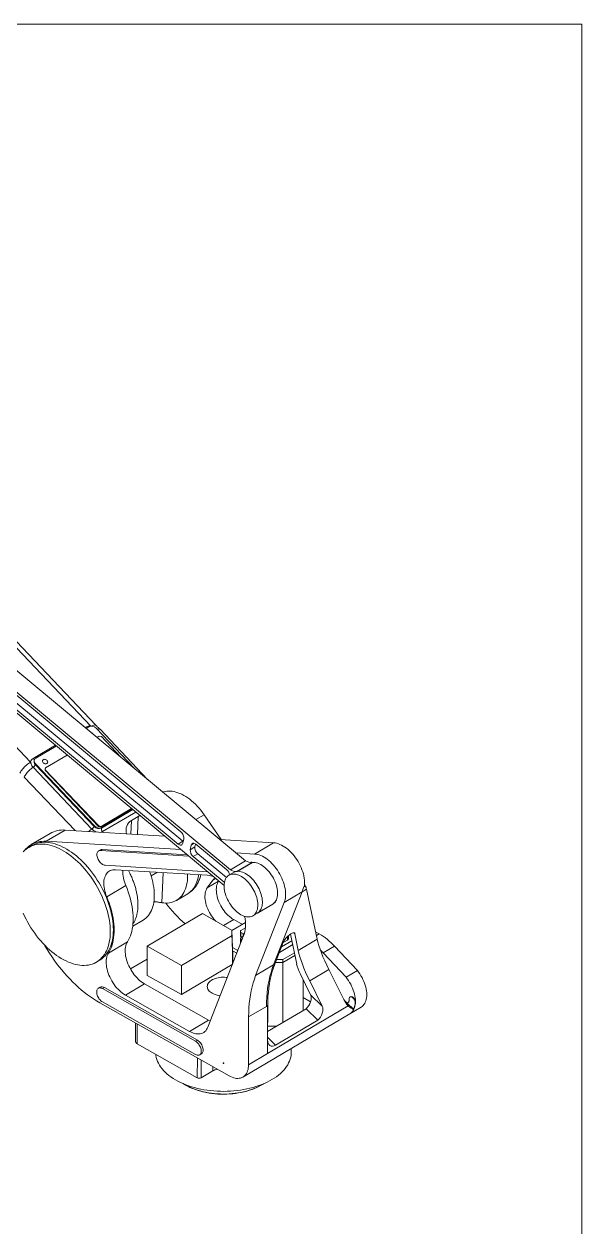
# Model space of a CAD drawing. Header units: millimetres. Extents: x 419 to 13500, y 498 to 10404.
# Drawn here: x 12470 to 13500, y 8183 to 10404 of the extents above; entities that cross this region are included whole.
import ezdxf

# ---------------------------------------------------------------- set-up
doc = ezdxf.new("R2010")
doc.units = ezdxf.units.MM
doc.header["$LTSCALE"] = 50
doc.header["$PDSIZE"] = -1

msp = doc.modelspace()

# ---------------------------------------------------------------- linework, layer by layer
at = {"color": 8, "linetype": 'Continuous', "lineweight": 0}
for p in [(419, 10403.9), (13500, 497.9)]:
    msp.add_line(p, (13500, 10403.9), dxfattribs=at)
at = {"color": 8, "linetype": 'Continuous', "lineweight": 15}
for p, q in [((12593.6, 9107.7), (11976, 9757.3)), ((12583.1, 9105.1), (12584.5, 9105.9)), ((12486.7, 9048.1), (12527.9, 9072.5)), ((12564.2, 8914.8), (12470.2, 9013.7)), ((12613.2, 8919.6), (12670.9, 8953.7)), ((12676.3, 8949.2), (12615.1, 8913)), ((12667.3, 8908.5), (12668.6, 8933.7)), ((12679.5, 8907.8), (12681.1, 8941.1)), ((12802.5, 8944.2), (12787.4, 8935.3)), ((12784.1, 8891.4), (12778.9, 8888.3)), ((12823.8, 8826.5), (12818.7, 8823.6)), ((12840.1, 8820.1), (12839.3, 8819.7)), ((12857.2, 8750.7), (12838.6, 8739.7)), ((12870.9, 8714.4), (12870.9, 8709.4)), ((12874.6, 8724.8), (12874.6, 8719.9)), ((12956.2, 8719.1), (12956.2, 8712.7)), ((12958.1, 8721), (12958.2, 8715.6)), ((12968.5, 8726.2), (12970, 8724.6)), ((13015.1, 8724.3), (13009.8, 8721.2)), ((12679.1, 8521.2), (12679.2, 8558)), ((12919.8, 8533.4), (12934.6, 8518.9)), ((12790, 8458.5), (12790.1, 8495.3)), ((12797.1, 8458.5), (12797.1, 8491.3)), ((12818.4, 8471.1), (12818.4, 8479.3))]:
    msp.add_line(p, q, dxfattribs=at)
at = {"color": 7, "linetype": 'Continuous', "lineweight": 15}
for p, q in [((12602.7, 9109.4), (11984.9, 9759.3)), ((12879.1, 8859.2), (12040.4, 9555.7)), ((12851, 8842.6), (12012.4, 9539.2)), ((12010.5, 9502.2), (12839.3, 8813.8)), ((12759.7, 8912.6), (12097.7, 9462.4)), ((12092.5, 9439.9), (12754.5, 8890.1)), ((12101, 9445), (12763, 8895.2)), ((12205.4, 9332.5), (12482.2, 9041.4)), ((12589.8, 9106.6), (12584.8, 9103.6)), ((12674, 9029.5), (12603.4, 9103.8)), ((12608.7, 9089.3), (12604.9, 9087)), ((12612.8, 9088.4), (12608.7, 9089.3)), ((12698.3, 9009.4), (12610.4, 9101.9)), ((12649, 9050.3), (12612.8, 9088.4)), ((12529.6, 9071), (12492, 9048.8)), ((12489.6, 9046.2), (12489, 9045)), ((12549.7, 9054.4), (12509.5, 9030.6)), ((12486.8, 9031.9), (12595.4, 8917.7)), ((12491.6, 9037.7), (12491.1, 9036.5)), ((12491.1, 9036.5), (12599.6, 8922.4)), ((12491.6, 9037.7), (12600.2, 8923.6)), ((12509.1, 9029.7), (12509, 9026.4)), ((12509.4, 9027.3), (12509, 9026.4)), ((12509, 9026.4), (12607.7, 8922.6)), ((12509.5, 9030.6), (12509.1, 9029.7)), ((12509.5, 9030.6), (12509.4, 9027.3)), ((12509.4, 9027.3), (12608.1, 8923.5)), ((12611.7, 8921.7), (12668.8, 8955.5)), ((12612.2, 8922.6), (12668.3, 8955.8)), ((12613.7, 8920.8), (12670.3, 8954.2)), ((12681.1, 8941.1), (12668.6, 8933.7)), ((12802.5, 8944.2), (12834.1, 8898.4)), ((12518.4, 8909.7), (12483.3, 8889)), ((12546, 8915.9), (12510.9, 8895.1)), ((12729.9, 8904.7), (12546, 8915.9)), ((12600.2, 8923.6), (12599.6, 8922.4)), ((12608.1, 8923.5), (12607.7, 8922.6)), ((12607.7, 8922.6), (12611.7, 8921.7)), ((12608.1, 8923.5), (12612.2, 8922.6)), ((12612.2, 8922.6), (12611.7, 8921.7)), ((12613.7, 8920.8), (12613.2, 8919.6)), ((12484.3, 8887.2), (12478.7, 8883.9)), ((12759.7, 8880), (12510.9, 8895.1)), ((12763, 8895.2), (12754.5, 8890.1)), ((12763, 8891.4), (12765, 8899.9)), ((12763, 8895.2), (12763.8, 8894.6)), ((12778.9, 8888.3), (12777, 8879.7)), ((12785.5, 8884.7), (12777, 8879.7)), ((12786.7, 8890), (12785.5, 8884.7)), ((12844.5, 8842.2), (12787.3, 8889.6)), ((12930.9, 8892.5), (12831.8, 8898.5)), ((12930.9, 8892.5), (12895.8, 8871.7)), ((12611, 8879.5), (12607.7, 8877.5)), ((12611, 8878.2), (12614.4, 8880.2)), ((12774.3, 8867.8), (12611, 8878.2)), ((12771.4, 8870.2), (12614.4, 8880.2)), ((12790.8, 8872.1), (12782.3, 8867.1)), ((12782.3, 8867.1), (12839.3, 8819.7)), ((12790.8, 8872.1), (12843.6, 8828.2)), ((12895.8, 8871.7), (12861.6, 8873.8)), ((12619.6, 8850.9), (12809.1, 8838.9)), ((12808.8, 8832.4), (12638.7, 8842.7)), ((12851, 8842.6), (12879.1, 8859.2)), ((12891.1, 8856.2), (12863.1, 8839.7)), ((12863.7, 8839.7), (12891.8, 8856.3)), ((12890.1, 8857.3), (12888.3, 8856.2)), ((12704.7, 8831.1), (12716.3, 8838)), ((12724.2, 8781.8), (12726.9, 8837.3)), ((12808.4, 8809.1), (12818.7, 8823.6)), ((12829.3, 8821.5), (12808.4, 8809.1)), ((12829.3, 8821.5), (12829.6, 8821.9)), ((12839.3, 8819.7), (12839.9, 8819.2)), ((12856.8, 8837.6), (12848.3, 8832.6)), ((12657.9, 8813.5), (12622.8, 8792.7)), ((12751.4, 8786.1), (12772.3, 8798.4)), ((12930.7, 8666.8), (12983.5, 8801.8)), ((12983.5, 8801.8), (12950.5, 8782.3)), ((12991.6, 8806.6), (12983.5, 8801.8)), ((12987.8, 8811.6), (12985.7, 8810.3)), ((12989.1, 8813.9), (12988, 8813.2)), ((12991.6, 8806.6), (13011.2, 8714.4)), ((12897.7, 8647.3), (12950.5, 8782.3)), ((12901.1, 8762.7), (12929.2, 8779.3)), ((12929.3, 8779.4), (12934.4, 8782.4)), ((12799.6, 8761.7), (12697.7, 8701.5)), ((12854.6, 8730.7), (12799.6, 8761.7)), ((12873.1, 8741.6), (12857.2, 8750.7)), ((12892.6, 8757.7), (12901.1, 8762.7)), ((12670.7, 8738.4), (12689.9, 8749.7)), ((12878.9, 8745.1), (12854, 8730.4)), ((12854, 8730.4), (12854.7, 8698.9)), ((12854, 8730.4), (12854, 8724.4)), ((12869.4, 8728.7), (12869.4, 8720.8)), ((12878.9, 8735.2), (12870.6, 8730.3)), ((13008.3, 8728.1), (13015.1, 8724.3)), ((12661, 8709.7), (12625.9, 8688.9)), ((12760.6, 8665.9), (12854.1, 8721.2)), ((12809.4, 8552.1), (12876, 8722.5)), ((12854, 8724.4), (12854.7, 8692.9)), ((12869.7, 8716), (12869.7, 8708.1)), ((12870.6, 8727), (12874.6, 8724.8)), ((12870.6, 8727), (12870.6, 8719.1)), ((12870.6, 8719.1), (12872, 8718.4)), ((12874.7, 8719.9), (12870.8, 8717.6)), ((12870.9, 8714.4), (12872.5, 8713.5)), ((12875.1, 8720.2), (12874.7, 8719.9)), ((12949.3, 8710), (12932.9, 8668.1)), ((12945.4, 8700.1), (12964.6, 8711.5)), ((12948.6, 8708.2), (12956.2, 8712.7)), ((12958.2, 8715.6), (12958.2, 8721.1)), ((12962.1, 8724), (12973.4, 8668.4)), ((12976.3, 8693.8), (12970, 8724.6)), ((13011.2, 8714.4), (12976.3, 8693.8)), ((12507.3, 8704.5), (12508.6, 8702.3)), ((12697.7, 8701.5), (12697.6, 8647.6)), ((12697.7, 8701.5), (12760.6, 8665.9)), ((12854.7, 8698.9), (12864.6, 8693.3)), ((12854.7, 8698.9), (12854.7, 8692.9)), ((12854.7, 8692.9), (12862.7, 8688.4)), ((12854.7, 8692.9), (12854.7, 8668)), ((12855.4, 8692.5), (12855.4, 8669.8)), ((12941.4, 8689.8), (12966.1, 8704.4)), ((12948.1, 8677.2), (12969.1, 8689.5)), ((12948.1, 8671.2), (12970.2, 8684.2)), ((13043.5, 8701.5), (13022.5, 8689.1)), ((13022.5, 8689.1), (13064.5, 8644.3)), ((13043.5, 8701.5), (13085.4, 8656.7)), ((12603.9, 8672.1), (12609.6, 8675.5)), ((12697.7, 8677.8), (12666.6, 8659.4)), ((12760.5, 8612.1), (12854.6, 8667.7)), ((12760.6, 8665.9), (12760.5, 8612.1)), ((12930.7, 8666.8), (12897.7, 8647.3)), ((12932.9, 8668.1), (12930.7, 8666.8)), ((12934.1, 8671.1), (12948.1, 8671.2)), ((12936.4, 8677.1), (12948.1, 8677.2)), ((12947.8, 8671.2), (12947.7, 8560.4)), ((12948.1, 8677.2), (12948.1, 8671.2)), ((12697.6, 8647.6), (12760.5, 8612.1)), ((12980.4, 8649.7), (12999.2, 8611.9)), ((12985.3, 8639.8), (12985.3, 8582.6)), ((13032.8, 8658.5), (12997.5, 8637.6)), ((13032.8, 8658.5), (13060.5, 8603.3)), ((13085.4, 8656.7), (13064.5, 8644.3)), ((12610.7, 8625.7), (12607.3, 8623.7)), ((12615, 8623.1), (12618.4, 8625.1)), ((12786.7, 8526), (12615, 8623.1)), ((12790.1, 8528), (12618.4, 8625.1)), ((12692.6, 8631.9), (12657.4, 8611.1)), ((12810.8, 8565), (12692.6, 8631.9)), ((13020.6, 8590.8), (12997.5, 8637.6)), ((12609.8, 8597.2), (12848.7, 8462.2)), ((12614.9, 8598.6), (12786.7, 8501.5)), ((12657.4, 8611.1), (12775.7, 8544.3)), ((12999.1, 8598.9), (12985.3, 8606.7)), ((12999.2, 8611.9), (13020.6, 8590.8)), ((13066.7, 8596.6), (13061.1, 8602.1)), ((13066.7, 8596.6), (13078.5, 8585)), ((13072.5, 8608), (13071.7, 8607.6)), ((13081.9, 8599.4), (13081.1, 8599)), ((12874.2, 8459.9), (13071.5, 8576.6)), ((12917.7, 8590.4), (12884.7, 8570.9)), ((12919.8, 8591.7), (12917.7, 8590.4)), ((12919.7, 8503.5), (12919.8, 8591.7)), ((13068.5, 8591.5), (12919.7, 8503.5)), ((12919.9, 8591.7), (12919.8, 8591.7)), ((12919.9, 8591.7), (12919.8, 8528.5)), ((12991.1, 8586), (12919.8, 8543.9)), ((12991.1, 8586), (13012.5, 8565)), ((13071.5, 8576.6), (13092.5, 8589)), ((12676.1, 8559.7), (12676.1, 8525.3)), ((12810.8, 8565), (12775.7, 8544.3)), ((12884.6, 8482.7), (12884.7, 8570.9)), ((12919.8, 8553.6), (12936.4, 8553.7)), ((12934.6, 8518.9), (13012.5, 8565)), ((12786.7, 8526), (12790.1, 8528)), ((12790, 8458.5), (12679.1, 8521.2)), ((12963.4, 8505.8), (12963.4, 8512.7)), ((12794.3, 8500.8), (12797.7, 8502.8)), ((12919.7, 8503.5), (12884.6, 8482.7)), ((12818.4, 8471.1), (12797.1, 8458.5)), ((12767.5, 8445.5), (12768.2, 8445.1)), ((12908, 8444.9), (12908.7, 8445.3))]:
    msp.add_line(p, q, dxfattribs=at)
at = {"color": 8, "linetype": 'Continuous', "lineweight": 15, "flags": 128}
for points in [[(12594.4, 9107.8), (12595.6, 9108.4), (12597.3, 9109.2), (12598.8, 9109.7), (12600.1, 9110), (12601.2, 9110), (12602.1, 9109.8), (12602.7, 9109.4)], [(12610.4, 9101.9), (12610, 9102.2), (12609.2, 9102.4), (12608.2, 9102.5), (12607.1, 9102.3), (12605.7, 9102), (12605.3, 9101.8)], [(12772.3, 8798.4), (12773.1, 8798.9), (12775.7, 8800.8), (12778.2, 8802.9), (12780.5, 8805.2), (12782.7, 8807.8), (12784.6, 8810.7), (12786.3, 8813.7), (12787.9, 8817), (12789.2, 8820.4), (12790.4, 8824.1), (12791.3, 8827.9), (12792, 8832), (12792.2, 8833.4)]]:
    msp.add_lwpolyline(points, dxfattribs=at)
at = {"color": 7, "linetype": 'Continuous', "lineweight": 15, "flags": 128}
for points in [[(12596.7, 9093.8), (12596, 9094.5), (12595, 9095.2)], [(12462.5, 9021.2), (12463.4, 9022.9), (12464.5, 9024.6), (12465.8, 9026.4), (12467.2, 9028.3), (12468.9, 9030.2), (12470.6, 9032.1), (12472.5, 9033.9), (12474.4, 9035.7), (12476.4, 9037.3), (12478.4, 9038.9), (12480.3, 9040.2), (12482.2, 9041.4)], [(12492, 9048.8), (12490.9, 9048), (12490, 9047), (12489.4, 9045.8), (12489.1, 9044.5), (12489, 9043.2), (12489.3, 9041.7), (12489.8, 9040.4), (12490.6, 9039), (12491.6, 9037.7)], [(12505.5, 9040.3), (12506.4, 9039.4), (12507.5, 9038.8), (12508.7, 9038.4), (12510, 9038.3), (12511.1, 9038.4), (12512.2, 9038.7), (12513, 9039.3), (12513.6, 9040.1), (12513.9, 9041), (12513.9, 9042), (12513.6, 9043), (12513, 9044), (12512.2, 9044.9), (12511.1, 9045.6), (12510, 9046.1), (12508.7, 9046.4), (12507.5, 9046.5), (12506.4, 9046.2), (12505.5, 9045.8), (12504.8, 9045.1), (12504.3, 9044.2), (12504.2, 9043.2), (12504.3, 9042.2), (12504.8, 9041.2), (12505.5, 9040.3)], [(12470.2, 9013.7), (12471, 9015.2), (12472, 9016.9), (12473.2, 9018.6), (12474.5, 9020.4), (12476, 9022.1), (12477.7, 9023.9), (12479.4, 9025.7), (12481.2, 9027.4), (12483.1, 9029), (12485, 9030.5), (12486.8, 9031.9)], [(12726.6, 8985.8), (12727.6, 8986.2), (12730.6, 8987), (12733.6, 8987.6), (12736.8, 8987.8), (12740.1, 8987.8), (12743.5, 8987.5), (12747, 8986.9), (12750.5, 8986.1), (12754.1, 8984.9), (12757.7, 8983.5), (12761.3, 8981.9), (12765, 8979.9), (12768.7, 8977.8), (12772.3, 8975.3), (12775.9, 8972.7), (12779.5, 8969.8), (12783.1, 8966.7), (12786.5, 8963.4), (12789.9, 8959.9), (12793.2, 8956.2), (12796.4, 8952.4), (12799.5, 8948.4), (12802.5, 8944.2)], [(12765, 8899.9), (12765.2, 8901.3), (12765.1, 8903), (12764.7, 8904.7), (12764.1, 8906.5), (12763.3, 8908.3), (12762.2, 8909.9), (12761, 8911.4), (12759.7, 8912.6)], [(12629.3, 8728.3), (12629.2, 8733.3), (12628.9, 8738.5), (12628.3, 8743.8), (12627.6, 8749.1), (12626.6, 8754.6), (12625.4, 8760), (12624, 8765.6), (12622.4, 8771.1), (12620.6, 8776.7), (12618.6, 8782.3), (12616.4, 8787.9), (12614.1, 8793.4), (12611.5, 8798.9), (12608.8, 8804.4), (12605.9, 8809.8), (12602.8, 8815.1), (12599.6, 8820.3), (12596.3, 8825.5), (12592.8, 8830.5), (12589.1, 8835.3), (12585.4, 8840), (12581.5, 8844.6), (12577.6, 8849), (12573.6, 8853.3), (12569.4, 8857.3), (12565.2, 8861.1), (12561, 8864.8), (12556.7, 8868.2), (12552.4, 8871.4), (12548, 8874.4), (12543.6, 8877.1), (12539.2, 8879.6), (12534.8, 8881.8), (12530.5, 8883.8), (12526.1, 8885.5), (12521.8, 8886.9), (12517.6, 8888.1), (12513.4, 8889), (12509.2, 8889.6), (12505.2, 8890), (12501.2, 8890), (12497.4, 8889.8), (12493.6, 8889.3), (12490, 8888.5), (12486.5, 8887.5), (12483.1, 8886.2), (12479.9, 8884.6), (12476.8, 8882.7), (12473.9, 8880.6), (12471.2, 8878.3), (12468.6, 8875.7)], [(12510.9, 8895.1), (12506.9, 8895.2), (12502.9, 8895), (12499.1, 8894.6), (12495.4, 8893.8), (12491.8, 8892.8), (12488.4, 8891.5), (12485.1, 8890), (12482, 8888.1), (12479, 8886), (12476.2, 8883.7), (12473.6, 8881.1), (12471.1, 8878.2), (12471, 8878.1)], [(12635, 8731.6), (12634.9, 8736.7), (12634.5, 8741.9), (12634, 8747.1), (12633.2, 8752.5), (12632.3, 8757.9), (12631.1, 8763.4), (12629.7, 8768.9), (12628.1, 8774.5), (12626.3, 8780.1), (12624.3, 8785.7), (12622.1, 8791.2), (12619.8, 8796.8), (12617.2, 8802.3), (12614.5, 8807.8), (12611.6, 8813.2), (12608.5, 8818.5), (12605.3, 8823.7), (12601.9, 8828.8), (12598.4, 8833.8), (12594.8, 8838.7), (12591.1, 8843.4), (12587.2, 8848), (12583.3, 8852.4), (12579.2, 8856.6), (12575.1, 8860.7), (12570.9, 8864.5), (12566.7, 8868.1), (12562.4, 8871.6), (12558, 8874.8), (12553.7, 8877.7), (12549.3, 8880.5), (12544.9, 8882.9), (12540.5, 8885.2), (12536.1, 8887.1), (12531.8, 8888.8), (12527.5, 8890.3), (12523.2, 8891.5), (12519, 8892.3), (12514.9, 8893), (12510.9, 8893.3), (12506.9, 8893.4), (12503.1, 8893.2), (12499.3, 8892.7), (12495.7, 8891.9), (12492.2, 8890.9), (12488.8, 8889.5), (12485.6, 8888), (12484.3, 8887.2)], [(12754.5, 8890.1), (12755.9, 8889.2), (12757.3, 8888.5), (12758.6, 8888.2), (12759.9, 8888.2), (12761, 8888.5), (12761.9, 8889.2), (12762.6, 8890.2), (12763, 8891.4)], [(12787.3, 8889.6), (12785.9, 8890.5), (12784.6, 8891.2), (12783.2, 8891.5), (12782, 8891.5), (12780.9, 8891.2), (12780, 8890.5), (12779.4, 8889.5), (12778.9, 8888.3)], [(12988, 8813.2), (12988.1, 8816.5), (12988.1, 8820), (12987.8, 8823.6), (12987.3, 8827.3), (12986.6, 8831.1), (12985.7, 8834.9), (12984.6, 8838.8), (12983.2, 8842.6), (12981.7, 8846.5), (12979.9, 8850.3), (12978, 8854.1), (12975.9, 8857.8), (12973.7, 8861.3), (12971.3, 8864.8), (12968.8, 8868.2), (12966.1, 8871.4), (12963.4, 8874.4), (12960.6, 8877.2), (12957.6, 8879.9), (12954.7, 8882.3), (12951.7, 8884.5), (12948.7, 8886.4), (12945.6, 8888.1), (12942.6, 8889.5), (12939.6, 8890.7), (12936.6, 8891.6), (12933.7, 8892.2), (12930.9, 8892.5)], [(12611, 8878.2), (12609.6, 8878.2), (12608.4, 8877.8), (12607.3, 8877.2), (12606.4, 8876.4), (12605.6, 8875.3), (12605.1, 8874), (12604.7, 8872.5), (12604.6, 8870.8), (12604.7, 8869), (12605, 8867.1), (12605.5, 8865.2), (12606.2, 8863.3), (12607.1, 8861.3), (12608.2, 8859.5), (12609.4, 8857.7), (12610.7, 8856.1), (12612.1, 8854.7), (12613.6, 8853.4), (12615.1, 8852.4), (12616.7, 8851.7), (12618.2, 8851.2), (12619.6, 8850.9)], [(12950.5, 8782.3), (12951.5, 8785), (12952.2, 8787.9), (12952.7, 8790.9), (12953, 8794.2), (12953, 8797.5), (12952.9, 8801), (12952.5, 8804.6), (12951.9, 8808.2), (12951.1, 8812), (12950.1, 8815.7), (12948.9, 8819.5), (12947.5, 8823.3), (12945.9, 8827.1), (12944.2, 8830.8), (12942.2, 8834.5), (12940.1, 8838.1), (12937.9, 8841.6), (12935.5, 8845), (12933, 8848.2), (12930.4, 8851.3), (12927.7, 8854.2), (12924.9, 8857), (12922, 8859.5), (12919.1, 8861.9), (12916.2, 8864), (12913.2, 8865.8), (12910.2, 8867.5), (12907.2, 8868.9), (12904.3, 8870), (12901.4, 8870.8), (12898.6, 8871.4), (12895.8, 8871.7)], [(12638.7, 8842.7), (12636.2, 8842.7), (12633.8, 8842.5), (12631.5, 8841.9), (12629.4, 8841.1), (12627.4, 8840.1), (12625.5, 8838.7), (12623.8, 8837.1), (12622.3, 8835.3), (12621, 8833.3), (12619.9, 8831), (12619, 8828.5), (12618.3, 8825.8), (12617.7, 8823), (12617.5, 8820), (12617.4, 8816.9), (12617.5, 8813.6), (12617.9, 8810.2), (12618.5, 8806.8), (12619.2, 8803.3), (12620.2, 8799.8), (12621.4, 8796.2), (12622.8, 8792.7)], [(12702, 8838.9), (12703.4, 8835), (12705.1, 8829.8), (12706.5, 8824.8), (12707.7, 8819.7), (12708.7, 8814.7), (12709.5, 8809.8), (12710.1, 8804.9), (12710.4, 8800.2), (12710.5, 8795.5), (12710.4, 8791), (12710.1, 8786.6), (12709.5, 8782.4), (12708.8, 8778.4), (12707.8, 8774.5), (12706.6, 8770.8), (12705.1, 8767.4), (12703.5, 8764.1), (12701.7, 8761.1), (12699.6, 8758.3), (12697.4, 8755.7), (12695, 8753.4), (12692.4, 8751.4), (12689.9, 8749.7)], [(12901.1, 8762.7), (12902.3, 8763.5), (12904, 8764.9), (12905.5, 8766.6), (12906.8, 8768.5), (12907.9, 8770.6), (12908.7, 8773), (12909.4, 8775.5), (12909.9, 8778.3), (12910.1, 8781.1), (12910.1, 8784.2), (12909.8, 8787.3), (12909.4, 8790.5), (12908.7, 8793.8), (12907.9, 8797.2), (12906.8, 8800.5), (12905.5, 8803.9), (12904, 8807.2), (12902.3, 8810.5), (12900.5, 8813.7), (12898.5, 8816.8), (12896.4, 8819.8), (12894.1, 8822.7), (12891.8, 8825.3), (12889.3, 8827.8), (12886.8, 8830.2), (12884.2, 8832.2), (12881.6, 8834.1), (12878.9, 8835.7), (12876.3, 8837.1), (12873.7, 8838.2), (12871.1, 8839), (12868.6, 8839.5), (12866.1, 8839.8), (12863.7, 8839.7)], [(12901, 8762.6), (12902.3, 8763.5), (12904, 8764.9), (12905.5, 8766.6), (12906.8, 8768.5), (12907.9, 8770.6), (12908.7, 8773), (12909.4, 8775.5), (12909.9, 8778.3), (12910.1, 8781.1), (12910.1, 8784.2), (12909.9, 8787.3), (12909.4, 8790.5), (12908.7, 8793.8), (12907.9, 8797.2), (12906.8, 8800.5), (12905.5, 8803.9), (12904, 8807.2), (12902.3, 8810.5), (12900.5, 8813.7), (12898.5, 8816.8), (12896.4, 8819.8), (12894.1, 8822.7), (12891.8, 8825.3), (12889.3, 8827.8), (12886.8, 8830.2), (12884.2, 8832.2), (12881.6, 8834.1), (12878.9, 8835.7), (12876.3, 8837.1), (12873.7, 8838.2), (12871.1, 8839), (12868.6, 8839.5), (12866.1, 8839.8), (12863.7, 8839.7)], [(12929.2, 8779.3), (12930.4, 8780.1), (12932, 8781.5), (12933.5, 8783.2), (12934.8, 8785.1), (12935.9, 8787.2), (12936.8, 8789.6), (12937.4, 8792.1), (12937.9, 8794.8), (12938.1, 8797.7), (12938.1, 8800.7), (12937.9, 8803.9), (12937.4, 8807.1), (12936.8, 8810.4), (12935.9, 8813.7), (12934.8, 8817.1), (12933.5, 8820.5), (12932, 8823.8), (12930.4, 8827.1), (12928.5, 8830.3), (12926.5, 8833.4), (12924.4, 8836.4), (12922.2, 8839.2), (12919.8, 8841.9), (12917.3, 8844.4), (12914.8, 8846.7), (12912.2, 8848.8), (12909.6, 8850.7), (12907, 8852.3), (12904.3, 8853.6), (12901.7, 8854.7), (12899.1, 8855.6), (12896.6, 8856.1), (12894.1, 8856.3), (12891.8, 8856.3)], [(12724.2, 8781.8), (12727.9, 8781.3), (12731.6, 8781.1), (12735.1, 8781.2), (12738.6, 8781.6), (12741.9, 8782.2), (12745.1, 8783.2), (12748.2, 8784.4), (12751.1, 8785.9), (12753.9, 8787.7), (12756.4, 8789.8), (12758.9, 8792.1), (12761.1, 8794.6), (12763.1, 8797.4), (12765, 8800.4), (12766.6, 8803.7), (12768, 8807.2), (12769.2, 8810.9), (12770.2, 8814.7), (12771, 8818.8), (12771.6, 8823), (12771.9, 8827.4), (12772, 8831.9), (12772, 8834.6)], [(12857.2, 8750.7), (12854.5, 8752.3), (12851.8, 8754.2), (12849.2, 8756.3), (12846.6, 8758.7), (12844.1, 8761.2), (12841.7, 8764), (12839.4, 8766.9), (12837.2, 8769.9), (12835.1, 8773.1), (12833.2, 8776.3), (12831.5, 8779.7), (12830, 8783.1), (12828.7, 8786.5), (12827.5, 8789.9), (12826.6, 8793.3), (12825.8, 8796.7), (12825.3, 8800), (12825.1, 8803.2), (12825, 8806.3), (12825.2, 8809.3), (12825.6, 8812.1), (12826.2, 8814.8), (12827, 8817.2), (12828.1, 8819.5), (12829.3, 8821.5)], [(12900.8, 8770), (12901.3, 8772.6), (12901.5, 8775.4), (12901.6, 8778.4), (12901.4, 8781.4), (12901, 8784.6), (12900.4, 8787.8), (12899.6, 8791.1), (12898.6, 8794.4), (12897.4, 8797.7), (12896, 8801), (12894.4, 8804.3), (12892.7, 8807.5), (12890.8, 8810.6), (12888.7, 8813.6), (12886.6, 8816.4), (12884.3, 8819.2), (12881.9, 8821.7), (12879.4, 8824.1), (12876.9, 8826.2), (12874.3, 8828.2), (12871.7, 8829.9), (12869.1, 8831.4), (12866.5, 8832.6), (12864, 8833.5), (12861.4, 8834.2), (12859, 8834.6), (12856.6, 8834.7), (12854.3, 8834.6), (12852.1, 8834.2), (12850.1, 8833.5), (12848.2, 8832.5), (12846.5, 8831.3), (12844.9, 8829.8), (12843.5, 8828.1), (12842.3, 8826.1), (12841.3, 8823.9), (12840.5, 8821.6), (12839.9, 8819), (12839.5, 8816.3), (12839.3, 8813.4), (12839.4, 8810.4), (12839.7, 8807.3), (12840.2, 8804.1), (12840.9, 8800.8), (12841.8, 8797.5), (12842.9, 8794.2), (12844.2, 8790.9), (12845.7, 8787.6), (12847.3, 8784.4), (12849.2, 8781.2), (12851.1, 8778.2), (12853.2, 8775.2), (12855.5, 8772.4), (12857.8, 8769.8), (12860.2, 8767.3), (12862.7, 8765.1), (12865.3, 8763), (12867.9, 8761.2), (12870.5, 8759.6), (12873.1, 8758.3), (12875.7, 8757.2), (12878.2, 8756.4), (12880.7, 8755.8), (12883.1, 8755.5), (12885.5, 8755.6), (12887.7, 8755.8), (12889.8, 8756.4), (12891.8, 8757.2), (12893.6, 8758.3), (12895.3, 8759.7), (12896.7, 8761.3), (12898.1, 8763.1), (12899.2, 8765.2), (12900.1, 8767.5), (12900.8, 8770)], [(12661, 8709.7), (12663, 8713.1), (12664.8, 8716.8), (12666.4, 8720.6), (12667.8, 8724.7), (12669, 8728.9), (12669.9, 8733.4), (12670.7, 8738), (12671.2, 8742.8), (12671.5, 8747.7), (12671.5, 8752.7), (12671.4, 8757.9), (12671, 8763.2), (12670.4, 8768.6), (12669.6, 8774), (12668.5, 8779.6), (12667.3, 8785.2), (12665.8, 8790.8), (12664.2, 8796.5), (12662.3, 8802.1), (12660.2, 8807.8), (12657.9, 8813.5)], [(12824, 8748), (12823.1, 8748.8), (12820.7, 8751.6), (12818.4, 8754.5), (12816.2, 8757.5), (12814.2, 8760.7), (12812.3, 8763.9), (12810.6, 8767.3), (12809.1, 8770.7), (12807.7, 8774.1), (12806.6, 8777.5), (12805.6, 8781), (12804.9, 8784.3), (12804.4, 8787.6), (12804.1, 8790.8), (12804.1, 8794), (12804.3, 8796.9), (12804.7, 8799.7), (12805.3, 8802.4), (12806.1, 8804.8), (12807.2, 8807.1), (12808.4, 8809.1)], [(12622.8, 8792.7), (12625.1, 8787), (12627.2, 8781.4), (12629, 8775.7), (12630.7, 8770), (12632.2, 8764.4), (12633.4, 8758.8), (12634.4, 8753.3), (12635.3, 8747.8), (12635.9, 8742.4), (12636.2, 8737.1), (12636.4, 8731.9), (12636.3, 8726.9), (12636, 8722), (12635.5, 8717.2), (12634.8, 8712.6), (12633.8, 8708.2), (12632.7, 8703.9), (12631.3, 8699.8), (12629.7, 8696), (12627.9, 8692.3), (12625.9, 8688.9)], [(12468.5, 8762.6), (12471, 8757.1), (12473.8, 8751.6), (12476.7, 8746.2), (12479.7, 8740.9), (12482.9, 8735.7), (12486.3, 8730.6), (12489.8, 8725.6), (12493.4, 8720.7), (12497.1, 8716), (12501, 8711.4), (12504.9, 8707), (12509, 8702.8), (12513.1, 8698.7), (12517.3, 8694.9), (12521.6, 8691.2), (12525.9, 8687.8), (12530.2, 8684.6), (12534.6, 8681.7), (12538.9, 8678.9), (12543.3, 8676.4), (12547.7, 8674.2), (12552.1, 8672.2), (12556.4, 8670.5), (12560.7, 8669.1), (12565, 8667.9), (12569.2, 8667), (12573.3, 8666.4), (12577.3, 8666.1), (12581.3, 8666), (12585.2, 8666.2), (12588.9, 8666.7), (12592.5, 8667.5), (12596, 8668.5), (12599.4, 8669.8), (12602.6, 8671.4), (12605.7, 8673.3), (12608.6, 8675.4), (12611.4, 8677.8), (12613.9, 8680.4), (12616.3, 8683.2), (12618.5, 8686.3), (12620.5, 8689.6), (12622.3, 8693.2), (12623.9, 8696.9), (12625.3, 8700.9), (12626.5, 8705), (12627.5, 8709.4), (12628.3, 8713.9), (12628.8, 8718.5), (12629.2, 8723.3), (12629.3, 8728.3)], [(12876, 8722.5), (12877.1, 8725.6), (12877.9, 8728.8), (12878.5, 8732.2), (12878.9, 8735.8), (12879.1, 8739.5), (12879, 8743.3), (12878.7, 8747.3), (12878.2, 8751.4), (12877.5, 8755.5), (12877.3, 8756.6)], [(12609.6, 8675.5), (12611.4, 8676.6), (12614.3, 8678.7), (12617, 8681.1), (12619.6, 8683.7), (12622, 8686.6), (12624.2, 8689.7), (12626.2, 8693), (12628, 8696.5), (12629.6, 8700.3), (12631, 8704.2), (12632.2, 8708.4), (12633.2, 8712.7), (12634, 8717.2), (12634.5, 8721.9), (12634.9, 8726.7), (12635, 8731.6)], [(12692.6, 8631.9), (12689.7, 8633.6), (12686.9, 8635.6), (12684.1, 8637.8), (12681.4, 8640.2), (12678.8, 8642.9), (12676.2, 8645.7), (12673.7, 8648.7), (12671.4, 8651.8), (12669.2, 8655.1), (12667.1, 8658.4), (12665.2, 8661.9), (12663.5, 8665.4), (12661.9, 8669), (12660.6, 8672.6), (12659.4, 8676.2), (12658.5, 8679.8), (12657.7, 8683.3), (12657.2, 8686.8), (12656.9, 8690.2), (12656.8, 8693.4), (12657, 8696.6), (12657.4, 8699.6), (12658, 8702.4), (12658.8, 8705), (12659.8, 8707.5), (12661, 8709.7)], [(12970, 8724.6), (12969.7, 8725.4), (12969.2, 8725.9), (12968.5, 8726.2), (12967.6, 8726.2), (12966.5, 8726.1), (12965.3, 8725.7), (12963.9, 8725), (12962.5, 8724.2), (12961, 8723.2), (12959.4, 8722), (12957.8, 8720.7), (12956.3, 8719.3), (12954.8, 8717.7), (12953.4, 8716.2), (12952.1, 8714.6), (12951, 8713), (12950.1, 8711.4), (12949.3, 8710)], [(12508.6, 8702.3), (12512.7, 8695.5), (12516.9, 8688.9), (12521.2, 8682.4), (12525.7, 8676), (12530.3, 8669.7), (12535, 8663.6), (12539.9, 8657.6), (12544.8, 8651.8), (12549.9, 8646.1), (12555, 8640.6), (12560.2, 8635.3), (12565.6, 8630.2), (12570.9, 8625.3), (12576.4, 8620.6), (12581.8, 8616.2), (12587.4, 8611.9), (12592.9, 8607.9), (12598.5, 8604.1), (12604.1, 8600.6), (12609.8, 8597.2)], [(12625.9, 8688.9), (12624.7, 8686.7), (12623.6, 8684.3), (12622.8, 8681.6), (12622.2, 8678.8), (12621.9, 8675.8), (12621.7, 8672.7), (12621.8, 8669.4), (12622.1, 8666), (12622.6, 8662.5), (12623.3, 8659), (12624.3, 8655.4), (12625.4, 8651.8), (12626.8, 8648.2), (12628.4, 8644.7), (12630.1, 8641.1), (12632, 8637.7), (12634.1, 8634.3), (12636.3, 8631), (12638.6, 8627.9), (12641.1, 8624.9), (12643.6, 8622.1), (12646.3, 8619.5), (12649, 8617), (12651.8, 8614.8), (12654.6, 8612.9), (12657.4, 8611.1)], [(13017, 8694.7), (13019.2, 8692.6), (13022.5, 8689.1)], [(12917.7, 8590.4), (12917.8, 8598.9), (12918.2, 8607.2), (12918.9, 8615.3), (12919.8, 8623.3), (12921, 8631.1), (12922.4, 8638.6), (12924.1, 8646), (12926.1, 8653.2), (12928.3, 8660.1), (12930.7, 8666.8)], [(12932.9, 8668.1), (12930.5, 8661.4), (12928.3, 8654.5), (12926.3, 8647.3), (12924.6, 8639.9), (12923.2, 8632.4), (12922, 8624.6), (12921.1, 8616.6), (12920.4, 8608.5), (12920, 8600.2), (12919.9, 8591.7)], [(12817.4, 8614.5), (12815.3, 8615.8), (12813.5, 8617.2), (12811.9, 8618.7), (12810.6, 8620.3), (12809.6, 8622), (12808.9, 8623.7), (12808.5, 8625.4), (12808.4, 8627.2), (12808.5, 8628.9), (12809, 8630.7), (12809.8, 8632.4), (12810.9, 8634), (12812.3, 8635.6), (12814, 8637.1), (12815.8, 8638.4), (12818, 8639.7), (12820.3, 8640.8), (12822.8, 8641.8), (12825.5, 8642.6), (12828.3, 8643.3), (12831.2, 8643.8), (12834.2, 8644.1), (12837.2, 8644.3), (12840.3, 8644.2), (12843.3, 8644), (12845.2, 8643.8)], [(12884.7, 8570.9), (12884.8, 8579.4), (12885.2, 8587.7), (12885.9, 8595.8), (12886.8, 8603.8), (12888, 8611.6), (12889.4, 8619.1), (12891.1, 8626.5), (12893.1, 8633.7), (12895.3, 8640.6), (12897.7, 8647.3)], [(13064.5, 8644.3), (13066.8, 8641.2), (13069, 8638), (13071.1, 8634.7), (13073.1, 8631.2), (13074.8, 8627.7), (13076.4, 8624.2), (13077.8, 8620.6), (13079, 8617), (13080, 8613.4), (13080.8, 8609.9), (13081.4, 8606.4), (13081.7, 8603), (13081.9, 8599.7), (13081.8, 8596.6), (13081.4, 8593.5), (13080.9, 8590.7), (13080.2, 8588), (13079.2, 8585.5), (13078, 8583.2), (13076.6, 8581.2), (13075.1, 8579.4), (13073.3, 8577.8), (13071.5, 8576.6)], [(13085.4, 8656.7), (13087.8, 8653.6), (13090, 8650.4), (13092.1, 8647), (13094, 8643.6), (13095.8, 8640.1), (13097.4, 8636.5), (13098.8, 8633), (13100, 8629.4), (13101, 8625.8), (13101.7, 8622.3), (13102.3, 8618.8), (13102.7, 8615.4), (13102.8, 8612.1), (13102.7, 8608.9), (13102.4, 8605.9), (13101.8, 8603.1), (13101.1, 8600.4), (13100.1, 8597.9), (13099, 8595.6), (13097.6, 8593.6), (13096, 8591.8), (13094.3, 8590.2), (13092.5, 8589)], [(12615, 8623.1), (12613.5, 8623.8), (12612, 8624.3), (12610.5, 8624.5), (12609.2, 8624.4), (12607.9, 8624), (12606.9, 8623.4), (12605.9, 8622.5), (12605.2, 8621.4), (12604.7, 8620.1), (12604.3, 8618.6), (12604.2, 8616.9), (12604.3, 8615.1), (12604.7, 8613.2), (12605.2, 8611.3), (12605.9, 8609.3), (12606.8, 8607.4), (12607.9, 8605.5), (12609.1, 8603.8), (12610.5, 8602.2), (12611.9, 8600.8), (12613.4, 8599.6), (12614.9, 8598.6)], [(13070.2, 8603.4), (13070.2, 8602.1), (13070.1, 8600.9), (13069.9, 8599.8), (13069.5, 8598.8), (13068.9, 8598), (13068.3, 8597.4), (13067.5, 8596.9), (13066.7, 8596.6)], [(13081.1, 8599), (13080.8, 8600.4), (13080.3, 8601.9), (13079.6, 8603.3), (13078.7, 8604.6), (13077.7, 8605.7), (13076.6, 8606.7), (13075.5, 8607.4), (13074.3, 8607.8), (13073.3, 8608), (13072.3, 8607.8), (13071.5, 8607.4), (13070.8, 8606.7), (13070.4, 8605.8), (13070.2, 8604.7), (13070.2, 8603.4)], [(13071.5, 8576.6), (13073.2, 8577.8), (13075, 8579.3), (13076.6, 8581.1), (13077.9, 8583.1), (13079.1, 8585.3), (13080.1, 8587.8), (13080.9, 8590.5), (13081.4, 8593.3), (13081.7, 8596.3), (13081.9, 8599.4)], [(13081.9, 8599.4), (13081.5, 8600.8), (13081, 8602.3), (13080.3, 8603.7), (13079.4, 8605), (13078.4, 8606.1), (13077.3, 8607.1), (13076.2, 8607.8), (13075.1, 8608.2), (13074, 8608.4), (13073, 8608.3), (13072.5, 8608)], [(12775.7, 8544.3), (12778.6, 8542.8), (12781.5, 8541.5), (12784.4, 8540.6), (12787.2, 8539.9), (12789.9, 8539.6), (12792.5, 8539.6), (12795, 8539.8), (12797.4, 8540.4), (12799.7, 8541.2), (12801.8, 8542.4), (12803.7, 8543.8), (12805.4, 8545.5), (12806.9, 8547.4), (12808.3, 8549.7), (12809.4, 8552.1)], [(12813.8, 8563.5), (12813.8, 8563.5), (12810.8, 8565)], [(12797.7, 8502.8), (12798.2, 8503.1), (12799.1, 8504), (12799.8, 8505.1), (12800.4, 8506.5), (12800.7, 8508), (12800.8, 8509.7), (12800.7, 8511.5), (12800.4, 8513.4), (12799.8, 8515.3), (12799.1, 8517.2), (12798.2, 8519.2), (12797.1, 8521), (12795.9, 8522.8), (12794.6, 8524.3), (12793.1, 8525.8), (12791.6, 8527), (12790.1, 8528)], [(12786.7, 8501.5), (12788.2, 8500.8), (12789.7, 8500.3), (12791.2, 8500.1), (12792.5, 8500.2), (12793.7, 8500.5), (12794.8, 8501.1), (12795.7, 8502), (12796.5, 8503.1), (12797, 8504.5), (12797.3, 8506), (12797.4, 8507.7), (12797.3, 8509.5), (12797, 8511.4), (12796.5, 8513.3), (12795.7, 8515.3), (12794.8, 8517.2), (12793.7, 8519), (12792.5, 8520.8), (12791.2, 8522.4), (12789.7, 8523.8), (12788.3, 8525), (12786.7, 8526)], [(12963.4, 8505.8), (12963.4, 8503.6), (12963, 8500), (12962.4, 8496.4), (12961.4, 8492.9), (12960.2, 8489.4), (12958.6, 8485.9), (12956.8, 8482.5), (12954.6, 8479.1), (12952.2, 8475.9), (12949.5, 8472.6), (12946.5, 8469.5), (12943.3, 8466.4), (12939.8, 8463.5), (12936, 8460.6), (12932, 8457.9), (12927.8, 8455.3)], [(12927.8, 8455.3), (12923.4, 8452.8), (12918.7, 8450.4), (12913.9, 8448.2), (12908.9, 8446.1), (12903.7, 8444.2), (12898.3, 8442.4), (12892.8, 8440.7), (12887.2, 8439.2), (12881.4, 8437.9), (12875.5, 8436.8), (12869.6, 8435.8), (12863.5, 8435), (12857.4, 8434.4), (12851.3, 8433.9), (12845.1, 8433.6), (12838.9, 8433.5), (12832.7, 8433.6), (12826.5, 8433.9), (12820.4, 8434.3), (12814.3, 8434.9), (12808.2, 8435.7), (12802.3, 8436.6), (12796.4, 8437.7), (12790.6, 8439), (12784.9, 8440.5), (12779.4, 8442.1), (12774, 8443.8), (12768.7, 8445.7), (12763.7, 8447.8), (12758.8, 8450), (12754.1, 8452.4), (12749.6, 8454.8), (12745.3, 8457.4), (12741.3, 8460.2), (12737.5, 8463), (12733.9, 8465.9), (12730.6, 8469), (12727.6, 8472.1), (12724.8, 8475.3), (12722.3, 8478.6), (12720.1, 8481.9), (12718.2, 8485.3), (12716.5, 8488.8), (12715.2, 8492.3), (12714.2, 8495.8), (12713.5, 8499.4), (12713.1, 8501.9)], [(12848.7, 8462.2), (12851.5, 8460.7), (12854.3, 8459.5), (12857.1, 8458.6), (12859.8, 8457.9), (12862.4, 8457.5), (12865, 8457.4), (12867.4, 8457.6), (12869.8, 8458.1), (12872, 8458.8), (12874, 8459.8), (12876, 8461.1), (12877.7, 8462.6), (12879.3, 8464.4), (12880.6, 8466.4), (12881.8, 8468.7), (12882.8, 8471.1), (12883.6, 8473.8), (12884.1, 8476.6), (12884.5, 8479.6), (12884.6, 8482.7)], [(12763.9, 8447.7), (12764.3, 8447.4), (12768.2, 8445.1), (12772.2, 8443), (12776.4, 8440.9), (12780.9, 8439), (12785.5, 8437.3), (12790.2, 8435.7), (12795.2, 8434.2), (12800.2, 8432.9), (12805.3, 8431.8), (12810.6, 8430.8), (12815.9, 8430), (12821.3, 8429.4), (12826.8, 8428.9), (12832.3, 8428.7), (12837.8, 8428.5), (12843.3, 8428.6), (12848.8, 8428.9), (12854.3, 8429.3), (12859.7, 8429.9), (12865, 8430.6), (12870.3, 8431.6), (12875.5, 8432.7), (12880.5, 8433.9), (12885.4, 8435.4), (12890.2, 8437), (12894.8, 8438.7), (12899.3, 8440.6), (12903.6, 8442.6), (12907.6, 8444.7), (12911.5, 8447), (12912.3, 8447.5)], [(12908, 8444.9), (12904.2, 8442.8), (12900, 8440.8), (12895.6, 8438.9), (12891, 8437.1), (12886.3, 8435.5), (12881.4, 8434), (12876.4, 8432.7), (12871.2, 8431.6), (12866, 8430.6), (12860.7, 8429.8), (12855.3, 8429.2), (12849.8, 8428.7), (12844.4, 8428.4), (12838.9, 8428.3), (12833.4, 8428.4), (12827.9, 8428.6), (12822.4, 8429.1), (12817, 8429.6), (12811.7, 8430.4), (12806.4, 8431.4), (12801.2, 8432.5), (12796.2, 8433.7), (12791.3, 8435.2), (12786.5, 8436.8), (12781.9, 8438.5), (12777.4, 8440.4), (12773.2, 8442.4), (12769.1, 8444.6), (12768.2, 8445.1)]]:
    msp.add_lwpolyline(points, dxfattribs=at)
at = {"color": 8, "linetype": 'Continuous', "lineweight": 15}
for centre, radius, start, end in [((12591.2, 9093.7), 14, 84.7082, 118.8258), ((12588.7, 9109.8), 5.7, 222.3129, 245.7407), ((12490.1, 9050.8), 4.34, 218.5824, 265.5422), ((12496.2, 9042.2), 7.71, 159.2921, 227.8636), ((12631.1, 8867.7), 61.5, 125.5648, 132.2855), ((12609.1, 8923.3), 11.8, 285.392, 300.3138)]:
    msp.add_arc(centre, radius, start, end, dxfattribs=at)
at = {"color": 7, "linetype": 'Continuous', "lineweight": 15}
for centre, radius, start, end in [((12594.7, 9096.2), 11.6, 41.593, 115.169), ((12491.1, 9040.3), 8.95, 119.4371, 172.9049), ((12478.9, 9043.4), 14, 304.5818, 330.4795), ((12542.1, 8868.4), 47.7, 85.3076, 119.7837), ((12587.5, 8929.2), 14, 304.5818, 330.4795), ((12608.2, 8930), 11.6, 221.593, 295.169), ((12608.8, 8931.2), 11.6, 221.593, 295.169), ((12619.5, 8917.9), 6.6, 165.3219, 227.3465), ((12799.7, 8883.2), 14.2, 174.1344, 231.3171), ((12613.9, 8874.5), 5.7, 85.0452, 119.8589), ((12791.2, 8878.2), 14.2, 174.1344, 231.3171), ((12713.5, 8838.5), 60.9, 176.8245, 204.2373), ((12834.2, 8830), 16, 12.6103, 49.6485), ((12861.8, 8860.1), 20.5, 238.4474, 273.6483), ((12864.7, 8824.1), 15.7, 96.1184, 120.3183), ((12889.8, 8876.7), 20.5, 238.4474, 273.6483), ((12805.9, 8791.2), 41.3, 70.3664, 85.9198), ((12824.6, 8819.4), 7.17, 94.7362, 144.8245), ((12943.8, 8817.2), 44.3, 352.744, 354.844), ((12967.6, 8965.3), 299.4, 217.9736, 228.0294), ((12871.2, 8728.7), 1.75, 112.0689, 250.3267), ((12871.4, 8721), 2, 185.188, 246.8768), ((12871.5, 8716), 1.75, 112.0689, 250.3267), ((12871.2, 8708.2), 1.55, 181.2804, 219.1718), ((12873, 8721.6), 3.58, 23.9731, 63.5036), ((12954.7, 8715.9), 3.57, 295.9388, 354.6572), ((12953.2, 8618), 123, 42.7623, 59.7946), ((12613.9, 8618.8), 7.62, 54.7125, 115.2452), ((12836.5, 8650.2), 40.4, 241.7779, 263.607), ((13066.4, 8601.3), 4.43, 269.4795, 294.0373), ((13047.1, 8598.3), 34.1, 337.0352, 1.1275), ((12681, 8525.7), 4.93, 184.5894, 247.4753), ((12836, 8440.5), 35.3, 105.1826, 119.9637), ((12793.5, 8465.3), 7.67, 242.9152, 297.7815)]:
    msp.add_arc(centre, radius, start, end, dxfattribs=at)
for centre, major_axis, ratio, start_param, end_param in [((12693.1, 8907.9), (32, -18.4), 0.725034, 2.751762, 3.773554), ((12705.7, 8915.3), (32, -18.4), 0.725034, 2.633196, 2.751762), ((12986, 8816.5), (-3.28, 3.86), 0.221986, 3.785049, 4.287866), ((12953.3, 8844.1), (-37.4, 44.1), 0.221986, 3.532284, 3.785049), ((13212.9, 8516.7), (-196.9, 231.9), 0.221986, 0.390691, 0.739757), ((13177.9, 8496), (-196.5, 232.1), 0.225811, 0.39038, 0.739446), ((13040.6, 8602.5), (-65.5, 77.4), 0.225811, 0.39038, 0.739446), ((12988.2, 8598.9), (8, 16), 0.566942, 4.100577, 5.877254), ((13133.2, 8689.9), (53.3, 106.9), 0.566942, 2.739855, 2.93366), ((13009.7, 8577.9), (8, 16), 0.566942, 4.100577, 5.877254), ((12934.6, 8537.3), (9.8, 19.6), 0.566942, 2.290288, 3.861085)]:
    msp.add_ellipse(centre, major_axis=major_axis, ratio=ratio, start_param=start_param, end_param=end_param, dxfattribs=at)
for points, knots in [([(12610.3, 9101.8), (12610.1, 9102.1), (12609, 9103.2), (12607.2, 9105), (12604.9, 9107.2), (12603.4, 9108.7), (12602.8, 9109.4)], [0, 0, 0, 0, 0.100456, 0.406577, 0.72171, 1, 1, 1, 1]), ([(12482.2, 9041.4), (12482.3, 9040.9), (12482.5, 9039.8), (12483, 9038.1), (12483.6, 9036.5), (12484.5, 9034.8), (12485.6, 9033.3), (12486.4, 9032.4), (12486.8, 9031.9)], [0, 0, 0, 0, 0.166296, 0.33351, 0.505048, 0.678847, 0.838291, 1, 1, 1, 1]), ([(12772.3, 8798.5), (12773.1, 8799), (12774.9, 8800.1), (12777.6, 8802.1), (12780.4, 8804.4), (12783, 8807), (12785.4, 8809.8), (12787.6, 8812.7), (12789.6, 8815.9), (12791.4, 8819.2), (12793.1, 8822.7), (12794.5, 8826.5), (12795.7, 8829.9), (12796.2, 8832.2), (12796.4, 8833.1)], [0, 0, 0, 0, 0.067496, 0.151552, 0.235651, 0.32004, 0.404953, 0.490614, 0.577222, 0.664946, 0.753911, 0.844188, 0.935788, 1, 1, 1, 1]), ([(12709.6, 8783.7), (12710, 8783.7), (12711.3, 8783.6), (12713.4, 8783.4), (12715.9, 8783.1), (12718.9, 8782.7), (12721.7, 8782.2), (12723.6, 8781.9), (12724.2, 8781.8)], [0, 0, 0, 0, 0.068732, 0.22772, 0.389017, 0.540003, 0.845401, 1, 1, 1, 1]), ([(13068.5, 8591.5), (13069.5, 8590.6), (13071.4, 8588.7), (13073.9, 8586.8), (13076.3, 8585.6), (13077.7, 8585.2), (13078.5, 8585)], [0, 0, 0, 0, 0.269969, 0.543565, 0.771058, 1, 1, 1, 1])]:
    msp.add_open_spline(points, degree=3, knots=knots, dxfattribs=at)
at = {"color": 8, "linetype": 'Continuous', "lineweight": 15}
for points, knots in [([(12595.4, 8917.7), (12596, 8917.2), (12597.1, 8916), (12599.5, 8914.3), (12601.6, 8913.1), (12603.1, 8912.5), (12603.5, 8912.4)], [0, 0, 0, 0, 0.256059, 0.518398, 0.870472, 1, 1, 1, 1]), ([(12662.7, 8841.3), (12663.6, 8839.6), (12665.8, 8835.5), (12668.9, 8828.7), (12672, 8821.1), (12674.6, 8813.4), (12676.8, 8805.8), (12678.5, 8798.2), (12679.6, 8790.7), (12680.3, 8783.5), (12680.5, 8776.6), (12680.2, 8769.8), (12679.3, 8763.5), (12678, 8757.5), (12676.1, 8752), (12673.9, 8747), (12672, 8744.1), (12671.1, 8742.7)], [0, 0, 0, 0, 0.044802, 0.113518, 0.183236, 0.250749, 0.318734, 0.387451, 0.457169, 0.524681, 0.592666, 0.661383, 0.731101, 0.798614, 0.866599, 0.935315, 1, 1, 1, 1])]:
    msp.add_open_spline(points, degree=3, knots=knots, dxfattribs=at)
at = {"color": 7, "linetype": 'Continuous', "lineweight": 15}
msp.add_open_spline([(12983.5, 8801.8), (12984, 8803.1), (12984.9, 8805.8), (12985.4, 8808.8), (12985.7, 8810.3)], degree=3, dxfattribs=at)
at = {"color": 7, "linetype": 'Continuous'}
msp.add_point((12838.2, 8485.5), dxfattribs=at)

doc.saveas('drawing.dxf')
